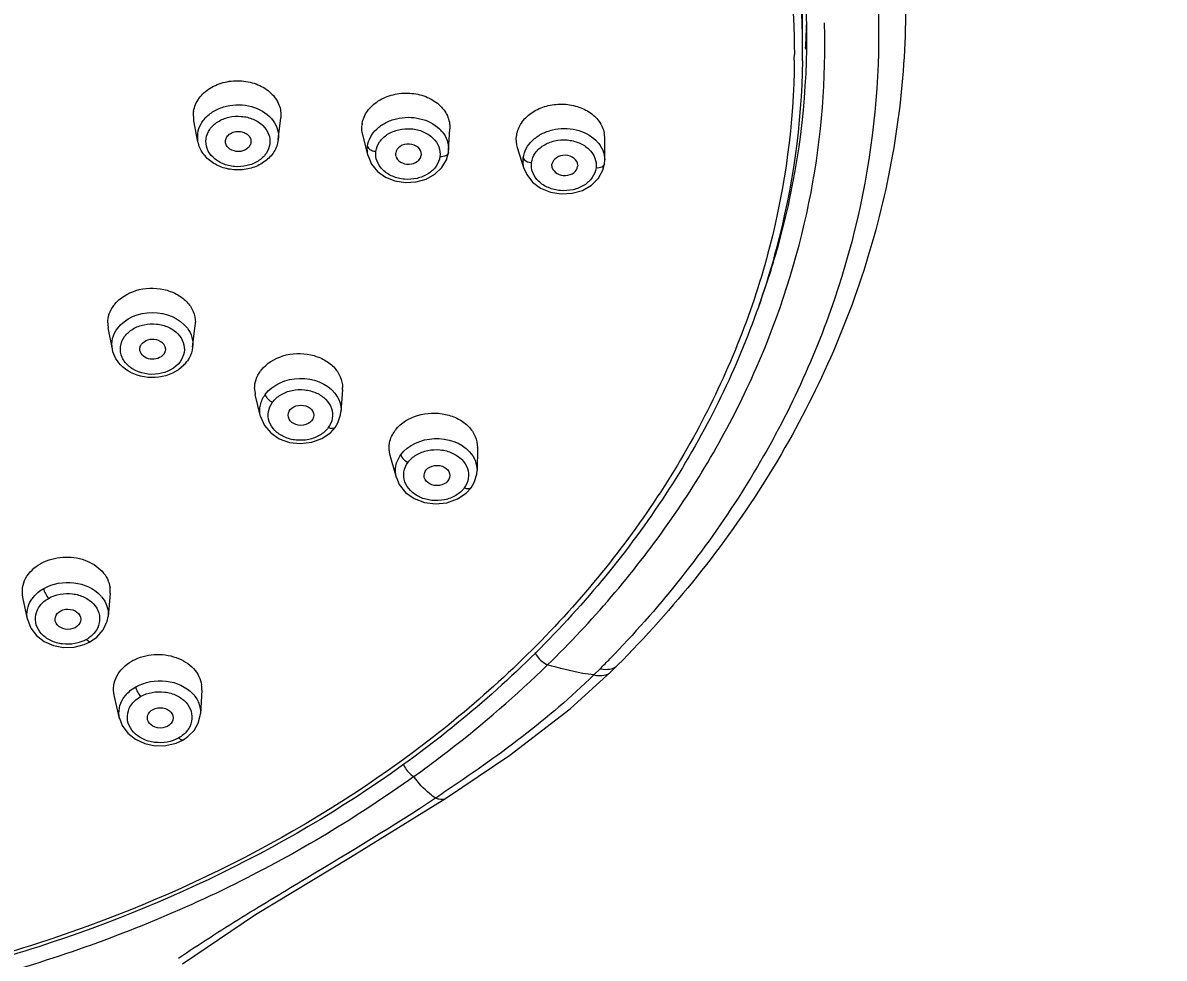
# Model space of a CAD drawing. Extents: x 8819 to 9239, y -18069 to -17475.
# Drawn here: x 9005.23 to 9035.47, y -17650.21 to -17625.44 of the extents above; entities that cross this region are included whole.
import ezdxf

# ---------------------------------------------------------------- set-up
doc = ezdxf.new("R2010")
doc.units = 0
doc.header["$MEASUREMENT"] = 0
doc.layers.get('0').update_dxf_attribs({"linetype": 'CONTINUOUS', "lineweight": 13})
doc.layers.get('DEFPOINTS').update_dxf_attribs({"linetype": 'CONTINUOUS'})
doc.layers.add('5', color=2, linetype='CONTINUOUS', lineweight=9)
doc.styles.get("Standard").update_dxf_attribs({"font": 'Gulim.ttf'})
doc.dimstyles.new('STANDARD$0', dxfattribs={"dimtxt": 3.5, "dimasz": 2.5, "dimexe": 0.7, "dimexo": 0.7, "dimgap": 0.5, "dimtad": 3, "dimdec": 4, "dimdsep": 46, "dimtxsty": 'Standard', "dimcen": 0, "dimclrd": 2, "dimclre": 2, "dimclrt": 4, "dimadec": 0, "dimazin": 0, "dimtp": 0.2, "dimtm": 0.1, "dimtfac": 0.5, "dimtdec": 4, "dimtmove": 1, "dimatfit": 3, "dimfxl": 0, "dimtolj": 1, "dimarcsym": 0})

# ---------------------------------------------------------------- blocks, each defined once
blk = doc.blocks.new('*D6')
at = {"layer": '5', "color": 2, "lineweight": -2}
for p, q in [((9038.38, -17597.053), (9035.347, -17597.053)), ((9036.047, -17741.303), (9036.047, -17602.053)), ((9038.38, -17746.303), (9035.347, -17746.303))]:
    blk.add_line(p, q, dxfattribs=at)
at = {"layer": '5', "color": 2}
for points in [[(9035.213, -17602.053), (9036.88, -17602.053), (9036.047, -17597.053)], [(9035.213, -17741.303), (9036.88, -17741.303), (9036.047, -17746.303)]]:
    blk.add_solid(points, dxfattribs=at)
at = {"layer": 'DEFPOINTS', "color": 0}
for p in [(9036.047, -17597.053), (9039.08, -17597.053), (9039.08, -17746.303)]:
    blk.add_point(p, dxfattribs=at)
at = {"layer": '5', "color": 4, "insert": (9030.277, -17682.343), "char_height": 5, "attachment_point": 5, "rotation": 90}
blk.add_mtext('\\A1;150~ 200', dxfattribs=at)

msp = doc.modelspace()

# ---------------------------------------------------------------- linework, layer by layer
at = {"color": 7, "linetype": 'Continuous'}
for p, q in [((9025.888, -17626.137), (9025.888, -17625.488)), ((9025.969, -17626.111), (9025.968, -17626.14)), ((9009.756, -17628.038), (9009.748, -17627.8)), ((9009.867, -17628.591), (9009.756, -17628.038)), ((9011.994, -17628.528), (9012.059, -17627.96)), ((9009.867, -17628.591), (9009.86, -17628.372)), ((9014.375, -17628.966), (9014.232, -17628.411)), ((9016.507, -17628.82), (9016.539, -17628.248)), ((9010.598, -17628.621), (9010.596, -17628.554)), ((9011.27, -17628.603), (9011.269, -17628.61)), ((9011.994, -17628.531), (9011.993, -17628.543)), ((9018.512, -17629.305), (9018.336, -17628.747)), ((9020.645, -17629.076), (9020.645, -17628.501)), ((9015.113, -17628.967), (9015.108, -17628.889)), ((9015.786, -17628.925), (9015.784, -17628.945)), ((9016.501, -17628.877), (9016.507, -17628.816)), ((9019.254, -17629.277), (9019.247, -17629.188)), ((9019.929, -17629.212), (9019.927, -17629.244)), ((9020.638, -17629.176), (9020.638, -17629.176)), ((9007.598, -17634.085), (9007.49, -17633.522)), ((9009.726, -17634.031), (9009.794, -17633.455)), ((9011.523, -17635.863), (9011.386, -17635.287)), ((9013.696, -17635.15), (9013.656, -17635.741)), ((9013.375, -17636.296), (9013.501, -17636.157)), ((9015.123, -17637.486), (9014.957, -17636.896)), ((9017.272, -17636.696), (9017.261, -17637.3)), ((9016.973, -17637.894), (9017.103, -17637.752)), ((9007.54, -17640.557), (9007.484, -17641.159)), ((9005.348, -17641.238), (9005.227, -17640.647)), ((9006.849, -17641.908), (9007.024, -17641.826)), ((9019.729, -17643.606), (9020.807, -17642.629)), ((9020.358, -17642.71), (9020.524, -17642.546)), ((9020.807, -17642.629), (9020.981, -17642.456)), ((9020.981, -17642.456), (9020.981, -17642.456)), ((9007.789, -17643.86), (9007.649, -17643.247)), ((9009.969, -17643.117), (9009.932, -17643.739)), ((9009.289, -17644.518), (9009.468, -17644.435)), ((9013.909, -17647.533), (9016.452, -17645.968)), ((9016.452, -17645.968), (9016.452, -17645.968))]:
    msp.add_line(p, q, dxfattribs=at)
for points in [[(9014.375, -17628.966), (9014.467, -17629.182), (9014.624, -17629.374), (9014.835, -17629.526), (9015.087, -17629.627), (9015.363, -17629.671), (9015.644, -17629.655), (9015.91, -17629.58), (9016.143, -17629.45), (9016.327, -17629.276), (9016.45, -17629.068), (9016.501, -17628.877)], [(9020.638, -17629.176), (9020.64, -17629.165), (9020.645, -17629.073)], [(9018.512, -17629.305), (9018.577, -17629.456), (9018.733, -17629.658), (9018.947, -17629.818), (9019.206, -17629.925), (9019.49, -17629.972), (9019.78, -17629.956), (9020.055, -17629.877), (9020.293, -17629.74), (9020.478, -17629.556), (9020.598, -17629.339), (9020.638, -17629.176)], [(9013.501, -17636.157), (9013.577, -17636.031), (9013.646, -17635.824), (9013.656, -17635.741)], [(9011.523, -17635.864), (9011.626, -17636.106), (9011.795, -17636.303), (9012.022, -17636.455), (9012.293, -17636.551), (9012.586, -17636.584), (9012.88, -17636.549), (9013.149, -17636.45), (9013.375, -17636.296)], [(9015.123, -17637.486), (9015.201, -17637.67), (9015.366, -17637.876), (9015.593, -17638.037), (9015.866, -17638.142), (9016.165, -17638.18), (9016.465, -17638.149), (9016.742, -17638.051), (9016.973, -17637.894)], [(9017.103, -17637.752), (9017.185, -17637.616), (9017.252, -17637.397), (9017.261, -17637.3)], [(9007.023, -17641.826), (9007.184, -17641.713), (9007.358, -17641.516), (9007.461, -17641.285), (9007.484, -17641.159)], [(9005.348, -17641.237), (9005.437, -17641.473), (9005.587, -17641.667), (9005.791, -17641.822), (9006.036, -17641.928), (9006.306, -17641.98), (9006.584, -17641.973), (9006.849, -17641.908)], [(9007.789, -17643.858), (9007.859, -17644.049), (9008.004, -17644.251), (9008.208, -17644.415), (9008.456, -17644.53), (9008.732, -17644.587), (9009.016, -17644.583), (9009.289, -17644.518)], [(9009.468, -17644.435), (9009.601, -17644.345), (9009.763, -17644.182), (9009.874, -17643.99), (9009.928, -17643.781), (9009.932, -17643.74)], [(9016.452, -17645.968), (9018.129, -17644.838), (9019.729, -17643.606)], [(9009.453, -17650.36), (9011.39, -17649.058), (9013.909, -17647.533)]]:
    msp.add_lwpolyline(points, dxfattribs=at)
for centre, radius, start, end in [((9005.669, -17626.139), 20.219, 1.8358, 3.2985), ((9005.735, -17625.488), 20.153, 0.0003, 1.464), ((9005.856, -17625.835), 20.145, 0.9688, 2.4813), ((9005.992, -17626.055), 20.486, 0.9668, 1.7187), ((9005.728, -17626.138), 20.16, 0.0006, 1.8358), ((9005.746, -17624.978), 20.255, 357.597, 358.5503), ((9005.741, -17625.834), 20.26, 0, 0.9667), ((9005.709, -17624.977), 20.292, 356.7951, 357.597), ((9005.789, -17625.834), 20.212, 359.1186, 359.9999), ((9005.616, -17626.276), 20.053, 359.5503, 360), ((9005.66, -17626.137), 20.228, 359.1137, 359.9999), ((9010.467, -17627.896), 0.725, 170.6057, 172.401), ((9014.935, -17628.229), 0.727, 170.5281, 172.4008), ((9015.658, -17628.884), 0.879, 39.4538, 46.1347), ((9019.03, -17628.527), 0.728, 170.4464, 172.4006), ((9019.917, -17628.501), 0.728, 359.9964, 11.4928), ((9019.789, -17629.186), 0.889, 42.9414, 45.8254), ((9008.36, -17633.463), 0.901, 141.5803, 143.7649), ((9008.197, -17633.386), 0.72, 180.0421, 190.8837), ((9009.083, -17633.371), 0.716, 353.2627, 359.9937), ((9008.842, -17633.871), 0.909, 315.5129, 323.6925), ((9012.252, -17635.198), 0.904, 141.5001, 143.7644), ((9012.09, -17635.12), 0.723, 180.0818, 193.3357), ((9012.984, -17635.102), 0.714, 356.1261, 0.0142), ((9015.819, -17636.78), 0.908, 141.4015, 143.7638), ((9016.56, -17636.682), 0.712, 358.8715, 359.6281), ((9006.293, -17640.815), 1.209, 118.2588, 119.7889), ((9006.829, -17640.492), 0.714, 354.7459, 7.6617), ((9006.652, -17641.19), 0.861, 39.868, 42.7299), ((9008.715, -17643.401), 1.214, 118.2068, 119.7886), ((8999.89, -17621.97), 29.14, 315.0817, 315.8089), ((9009.256, -17643.076), 0.714, 356.6547, 8.002), ((8973.778, -17581.878), 76.836, 303.47615, 303.65629)]:
    msp.add_arc(centre, radius, start, end, dxfattribs=at)
for centre, major_axis, ratio, start_param, end_param in [((9015.446, -17628.917), (0.34, 0), 0.786562, -0.030293, 3.037703), ((9015.446, -17628.917), (0.34, 0), 0.786562, -2.95024, -0.10389), ((9019.587, -17629.216), (0.342, -0.001), 0.784433, 0.015416, 3.038902), ((9019.587, -17629.216), (0.342, -0.001), 0.784433, -2.907939, -0.102691)]:
    msp.add_ellipse(centre, major_axis=major_axis, ratio=ratio, start_param=start_param, end_param=end_param, dxfattribs=at)
for centre, major_axis, ratio in [((9012.595, -17635.833), (0.34, -0.001), 0.787265), ((9016.2, -17637.429), (0.342, -0.003), 0.786154), ((9006.42, -17641.236), (0.34, -0.001), 0.788464), ((9008.867, -17643.847), (0.341, -0.003), 0.789111)]:
    msp.add_ellipse(centre, major_axis=major_axis, ratio=ratio, dxfattribs=at)
for points, knots in [([(9016.798, -17605.746), (9018.325, -17606.858), (9021.135, -17609.297), (9024.503, -17613.607), (9026.813, -17618.352), (9027.972, -17623.368), (9027.928, -17628.472), (9026.684, -17633.474), (9024.295, -17638.191), (9022.048, -17640.982), (9020.784, -17642.282)], [0, 0, 0, 0, 0.134493, 0.263174, 0.38687, 0.507199, 0.626392, 0.746897, 0.870901, 1, 1, 1, 1]), ([(9019.992, -17611.866), (9020.892, -17612.898), (9022.509, -17615.075), (9024.316, -17618.657), (9025.42, -17622.419), (9025.669, -17624.998), (9025.669, -17626.276)], [0, 0, 0, 0, 0.260033, 0.511844, 0.757545, 1, 1, 1, 1]), ([(9028.115, -17620.273), (9028.528, -17622.198), (9028.853, -17626.187), (9027.738, -17632.125), (9025.097, -17637.71), (9022.471, -17640.962), (9020.981, -17642.456)], [0, 0, 0, 0, 0.243543, 0.488164, 0.739015, 1, 1, 1, 1]), ([(9019.131, -17642.443), (9020.305, -17641.297), (9022.419, -17638.842), (9024.788, -17634.691), (9026.214, -17630.267), (9026.5, -17627.215), (9026.475, -17625.71)], [0, 0, 0, 0, 0.262277, 0.514527, 0.759224, 1, 1, 1, 1]), ([(9025.886, -17626.45), (9025.86, -17628.126), (9025.38, -17631.524), (9023.427, -17636.361), (9020.329, -17640.785), (9014.751, -17646.01), (9007.526, -17649.647), (8999.578, -17651.498), (8993.277, -17651.967), (8986.98, -17651.468), (8979.048, -17649.579), (8971.849, -17645.907), (8966.311, -17640.655), (8963.246, -17636.215), (8961.33, -17631.368), (8960.877, -17627.969), (8960.864, -17626.294)], [0, 0, 0, 0, 0.055254, 0.111764, 0.170463, 0.231878, 0.362271, 0.430771, 0.500229, 0.569672, 0.638128, 0.768366, 0.829693, 0.888314, 0.944768, 1, 1, 1, 1]), ([(9025.668, -17626.433), (9025.655, -17628.098), (9025.202, -17631.477), (9023.287, -17636.295), (9020.223, -17640.709), (9014.684, -17645.928), (9007.487, -17649.564), (8999.563, -17651.415), (8993.276, -17651.885), (8986.993, -17651.385), (8979.085, -17649.496), (8971.915, -17645.825), (8966.415, -17640.577), (8963.386, -17636.149), (8961.509, -17631.321), (8961.083, -17627.94), (8961.083, -17626.276)], [0, 0, 0, 0, 0.055121, 0.111504, 0.170119, 0.231507, 0.362014, 0.430636, 0.500236, 0.569819, 0.638396, 0.768743, 0.830039, 0.888573, 0.9449, 1, 1, 1, 1]), ([(9024.737, -17632.92), (9024.936, -17632.373), (9025.637, -17630.178), (9025.972, -17627.865), (9025.999, -17626.145)], [0, 0, 0, 0, 0.25288, 1, 1, 1, 1]), ([(9009.751, -17627.778), (9009.771, -17627.658), (9009.878, -17627.416), (9010.183, -17627.147), (9010.584, -17626.987), (9011.029, -17626.955), (9011.456, -17627.054), (9011.81, -17627.273), (9012.038, -17627.591), (9012.073, -17627.843), (9012.059, -17627.96)], [0, 0, 0, 0, 0.113236, 0.236743, 0.370683, 0.50973, 0.646268, 0.773783, 0.890173, 1, 1, 1, 1]), ([(9014.219, -17628.11), (9014.238, -17627.991), (9014.344, -17627.752), (9014.642, -17627.484), (9015.037, -17627.321), (9015.476, -17627.282), (9015.901, -17627.371), (9016.259, -17627.578), (9016.498, -17627.884), (9016.546, -17628.131), (9016.539, -17628.248)], [0, 0, 0, 0, 0.113044, 0.236223, 0.369725, 0.508461, 0.645073, 0.773108, 0.890122, 1, 1, 1, 1]), ([(9009.86, -17628.372), (9009.872, -17628.282), (9009.935, -17628.101), (9010.126, -17627.876), (9010.392, -17627.71), (9010.812, -17627.585), (9011.363, -17627.624), (9011.74, -17627.873), (9011.858, -17628.035)], [0, 0, 0, 0, 0.109806, 0.22687, 0.352918, 0.486196, 0.755087, 1, 1, 1, 1]), ([(9018.312, -17628.406), (9018.33, -17628.295), (9018.424, -17628.072), (9018.692, -17627.811), (9019.051, -17627.64), (9019.457, -17627.575), (9019.866, -17627.623), (9020.23, -17627.778), (9020.507, -17628.027), (9020.608, -17628.246), (9020.631, -17628.356)], [0, 0, 0, 0, 0.111856, 0.232961, 0.36394, 0.500885, 0.637625, 0.768074, 0.888578, 1, 1, 1, 1]), ([(9010.082, -17628.512), (9010.094, -17628.423), (9010.168, -17628.243), (9010.39, -17628.042), (9010.685, -17627.923), (9011.014, -17627.9), (9011.331, -17627.975), (9011.592, -17628.14), (9011.758, -17628.378), (9011.781, -17628.565), (9011.77, -17628.651)], [0, 0, 0, 0, 0.11272, 0.235446, 0.368927, 0.50803, 0.645012, 0.773088, 0.889912, 1, 1, 1, 1]), ([(9011.858, -17628.035), (9011.91, -17628.107), (9011.99, -17628.266), (9012.004, -17628.444), (9011.994, -17628.528)], [0, 0, 0, 0, 0.50878, 1, 1, 1, 1]), ([(9014.36, -17628.71), (9014.371, -17628.626), (9014.428, -17628.456), (9014.598, -17628.24), (9014.838, -17628.073), (9015.223, -17627.932), (9015.745, -17627.928), (9016.127, -17628.115), (9016.267, -17628.25)], [0, 0, 0, 0, 0.109094, 0.224879, 0.349063, 0.48044, 0.748892, 1, 1, 1, 1]), ([(9010.596, -17628.554), (9010.601, -17628.519), (9010.63, -17628.448), (9010.717, -17628.368), (9010.834, -17628.32), (9010.964, -17628.31), (9011.089, -17628.338), (9011.194, -17628.402), (9011.262, -17628.495), (9011.274, -17628.568), (9011.27, -17628.603)], [0, 0, 0, 0, 0.112556, 0.234991, 0.368135, 0.507022, 0.644083, 0.772552, 0.889824, 1, 1, 1, 1]), ([(9014.581, -17628.845), (9014.593, -17628.756), (9014.667, -17628.575), (9014.89, -17628.373), (9015.188, -17628.254), (9015.518, -17628.231), (9015.836, -17628.306), (9016.099, -17628.472), (9016.267, -17628.711), (9016.29, -17628.899), (9016.278, -17628.986)], [0, 0, 0, 0, 0.112708, 0.235442, 0.368927, 0.508017, 0.644994, 0.773085, 0.889925, 1, 1, 1, 1]), ([(9016.337, -17628.326), (9016.394, -17628.395), (9016.485, -17628.551), (9016.511, -17628.73), (9016.507, -17628.816)], [0, 0, 0, 0, 0.510405, 1, 1, 1, 1]), ([(9018.486, -17629.013), (9018.497, -17628.928), (9018.555, -17628.757), (9018.727, -17628.539), (9018.969, -17628.37), (9019.358, -17628.228), (9019.884, -17628.224), (9020.268, -17628.413), (9020.409, -17628.549)], [0, 0, 0, 0, 0.109192, 0.225233, 0.349733, 0.481363, 0.74977, 1, 1, 1, 1]), ([(9011.993, -17628.543), (9011.978, -17628.653), (9011.896, -17628.872), (9011.652, -17629.128), (9011.324, -17629.293), (9010.954, -17629.354), (9010.58, -17629.309), (9010.244, -17629.159), (9009.984, -17628.915), (9009.889, -17628.7), (9009.867, -17628.591)], [0, 0, 0, 0, 0.11739, 0.239158, 0.366813, 0.498796, 0.631108, 0.759562, 0.882154, 1, 1, 1, 1]), ([(9011.77, -17628.651), (9011.758, -17628.74), (9011.684, -17628.92), (9011.462, -17629.121), (9011.166, -17629.24), (9010.837, -17629.263), (9010.521, -17629.188), (9010.26, -17629.023), (9010.093, -17628.785), (9010.07, -17628.598), (9010.082, -17628.512)], [0, 0, 0, 0, 0.11272, 0.235446, 0.368927, 0.50803, 0.645012, 0.773088, 0.889912, 1, 1, 1, 1]), ([(9011.269, -17628.61), (9011.265, -17628.642), (9011.24, -17628.708), (9011.135, -17628.814), (9010.94, -17628.871), (9010.743, -17628.82), (9010.633, -17628.719), (9010.604, -17628.654), (9010.598, -17628.621)], [0, 0, 0, 0, 0.111895, 0.232672, 0.498222, 0.765254, 0.887265, 1, 1, 1, 1]), ([(9014.36, -17628.71), (9014.364, -17628.728), (9014.391, -17628.774), (9014.47, -17628.825), (9014.542, -17628.842), (9014.581, -17628.845)], [0, 0, 0, 0, 0.200661, 0.571181, 1, 1, 1, 1]), ([(9018.706, -17629.143), (9018.718, -17629.053), (9018.793, -17628.871), (9019.018, -17628.669), (9019.317, -17628.549), (9019.649, -17628.526), (9019.969, -17628.602), (9020.234, -17628.768), (9020.403, -17629.008), (9020.427, -17629.197), (9020.415, -17629.284)], [0, 0, 0, 0, 0.112691, 0.23545, 0.368947, 0.508014, 0.644977, 0.773094, 0.889948, 1, 1, 1, 1]), ([(9020.44, -17628.581), (9020.503, -17628.649), (9020.606, -17628.802), (9020.644, -17628.985), (9020.645, -17629.073)], [0, 0, 0, 0, 0.512046, 1, 1, 1, 1]), ([(9016.278, -17628.986), (9016.266, -17629.075), (9016.192, -17629.256), (9015.969, -17629.458), (9015.671, -17629.577), (9015.341, -17629.6), (9015.023, -17629.524), (9014.76, -17629.359), (9014.592, -17629.12), (9014.569, -17628.932), (9014.581, -17628.845)], [0, 0, 0, 0, 0.112706, 0.23544, 0.368921, 0.508013, 0.644992, 0.773085, 0.889921, 1, 1, 1, 1]), ([(9016.501, -17628.877), (9016.499, -17628.894), (9016.481, -17628.931), (9016.428, -17628.967), (9016.357, -17628.986), (9016.305, -17628.988), (9016.278, -17628.986)], [0, 0, 0, 0, 0.194948, 0.424471, 0.697338, 1, 1, 1, 1]), ([(9018.486, -17629.013), (9018.491, -17629.03), (9018.54, -17629.106), (9018.636, -17629.137), (9018.706, -17629.143)], [0, 0, 0, 0, 0.205006, 1, 1, 1, 1]), ([(9020.415, -17629.284), (9020.403, -17629.374), (9020.328, -17629.556), (9020.103, -17629.759), (9019.804, -17629.878), (9019.471, -17629.901), (9019.151, -17629.825), (9018.887, -17629.659), (9018.717, -17629.42), (9018.694, -17629.23), (9018.706, -17629.143)], [0, 0, 0, 0, 0.112692, 0.23545, 0.368948, 0.508015, 0.644977, 0.773093, 0.889948, 1, 1, 1, 1]), ([(9020.638, -17629.176), (9020.636, -17629.193), (9020.618, -17629.229), (9020.565, -17629.265), (9020.494, -17629.285), (9020.442, -17629.287), (9020.415, -17629.284)], [0, 0, 0, 0, 0.194997, 0.424496, 0.697376, 1, 1, 1, 1]), ([(9007.654, -17632.903), (9007.794, -17632.726), (9008.226, -17632.465), (9008.842, -17632.445), (9009.297, -17632.606), (9009.573, -17632.806), (9009.756, -17633.069), (9009.799, -17633.273), (9009.799, -17633.371)], [0, 0, 0, 0, 0.24999, 0.521174, 0.653376, 0.777074, 0.891537, 1, 1, 1, 1]), ([(9007.477, -17633.387), (9007.477, -17633.307), (9007.505, -17633.143), (9007.584, -17632.997), (9007.633, -17632.93)], [0, 0, 0, 0, 0.489938, 1, 1, 1, 1]), ([(9007.73, -17633.537), (9007.931, -17633.262), (9008.657, -17632.965), (9009.385, -17633.258), (9009.587, -17633.531)], [0, 0, 0, 0, 0.500505, 1, 1, 1, 1]), ([(9007.598, -17634.085), (9007.581, -17633.992), (9007.585, -17633.793), (9007.672, -17633.616), (9007.73, -17633.537)], [0, 0, 0, 0, 0.490706, 1, 1, 1, 1]), ([(9007.923, -17633.746), (9007.981, -17633.668), (9008.14, -17633.53), (9008.439, -17633.418), (9008.768, -17633.401), (9009.083, -17633.483), (9009.339, -17633.653), (9009.497, -17633.895), (9009.522, -17634.175), (9009.446, -17634.343), (9009.393, -17634.415)], [0, 0, 0, 0, 0.123531, 0.257587, 0.396802, 0.53337, 0.660701, 0.776864, 0.886789, 1, 1, 1, 1]), ([(9009.587, -17633.531), (9009.64, -17633.603), (9009.722, -17633.764), (9009.737, -17633.945), (9009.726, -17634.031)], [0, 0, 0, 0, 0.509215, 1, 1, 1, 1]), ([(9007.857, -17634.301), (9007.818, -17634.213), (9007.785, -17634.012), (9007.866, -17633.825), (9007.923, -17633.746)], [0, 0, 0, 0, 0.4942, 1, 1, 1, 1]), ([(9008.371, -17633.95), (9008.412, -17633.895), (9008.543, -17633.814), (9008.764, -17633.809), (9008.929, -17633.898), (9008.998, -17634.013), (9009.005, -17634.076), (9009.002, -17634.106)], [0, 0, 0, 0, 0.249878, 0.522592, 0.776233, 0.890754, 1, 1, 1, 1]), ([(9007.867, -17634.548), (9007.799, -17634.486), (9007.682, -17634.345), (9007.615, -17634.173), (9007.598, -17634.085)], [0, 0, 0, 0, 0.506976, 1, 1, 1, 1]), ([(9008.329, -17634.121), (9008.324, -17634.092), (9008.326, -17634.03), (9008.353, -17633.975), (9008.371, -17633.95)], [0, 0, 0, 0, 0.491077, 1, 1, 1, 1]), ([(9008.958, -17634.217), (9008.921, -17634.268), (9008.804, -17634.345), (9008.601, -17634.361), (9008.415, -17634.289), (9008.339, -17634.177), (9008.329, -17634.121)], [0, 0, 0, 0, 0.246384, 0.516302, 0.774787, 1, 1, 1, 1]), ([(9009.002, -17634.106), (9008.999, -17634.135), (9008.985, -17634.175), (9008.964, -17634.209), (9008.958, -17634.217)], [0, 0, 0, 0, 0.742268, 1, 1, 1, 1]), ([(9009.726, -17634.031), (9009.714, -17634.132), (9009.669, -17634.267), (9009.595, -17634.382), (9009.575, -17634.41)], [0, 0, 0, 0, 0.745729, 1, 1, 1, 1]), ([(9011.544, -17634.635), (9011.686, -17634.457), (9012.119, -17634.195), (9012.737, -17634.175), (9013.193, -17634.336), (9013.47, -17634.536), (9013.654, -17634.799), (9013.698, -17635.004), (9013.698, -17635.102)], [0, 0, 0, 0, 0.250281, 0.521608, 0.653752, 0.777334, 0.891657, 1, 1, 1, 1]), ([(9008.134, -17634.606), (9008.103, -17634.587), (9007.99, -17634.507), (9007.898, -17634.394), (9007.857, -17634.301)], [0, 0, 0, 0, 0.264172, 1, 1, 1, 1]), ([(9009.49, -17634.508), (9009.319, -17634.683), (9008.828, -17634.902), (9008.305, -17634.815), (9008.082, -17634.697)], [0, 0, 0, 0, 0.492814, 1, 1, 1, 1]), ([(9009.393, -17634.415), (9009.263, -17634.592), (9008.814, -17634.818), (9008.332, -17634.729), (9008.134, -17634.606)], [0, 0, 0, 0, 0.485623, 1, 1, 1, 1]), ([(9008.082, -17634.697), (9008.063, -17634.687), (9007.987, -17634.644), (9007.916, -17634.592), (9007.867, -17634.548)], [0, 0, 0, 0, 0.253529, 1, 1, 1, 1]), ([(9011.367, -17635.121), (9011.367, -17635.041), (9011.395, -17634.876), (9011.473, -17634.73), (9011.523, -17634.663)], [0, 0, 0, 0, 0.489759, 1, 1, 1, 1]), ([(9011.648, -17635.285), (9011.847, -17635.014), (9012.559, -17634.716), (9013.281, -17634.984), (9013.492, -17635.246)], [0, 0, 0, 0, 0.499529, 1, 1, 1, 1]), ([(9011.523, -17635.861), (9011.5, -17635.765), (9011.498, -17635.556), (9011.588, -17635.368), (9011.648, -17635.285)], [0, 0, 0, 0, 0.490539, 1, 1, 1, 1]), ([(9011.649, -17635.285), (9011.657, -17635.328), (9011.715, -17635.412), (9011.794, -17635.468), (9011.841, -17635.49)], [0, 0, 0, 0, 0.457472, 1, 1, 1, 1]), ([(9011.841, -17635.49), (9011.899, -17635.41), (9012.059, -17635.272), (9012.36, -17635.159), (9012.691, -17635.143), (9013.006, -17635.225), (9013.264, -17635.396), (9013.423, -17635.64), (9013.449, -17635.92), (9013.372, -17636.089), (9013.319, -17636.162)], [0, 0, 0, 0, 0.123528, 0.257591, 0.396796, 0.533352, 0.660694, 0.776878, 0.886803, 1, 1, 1, 1]), ([(9013.492, -17635.246), (9013.549, -17635.316), (9013.638, -17635.473), (9013.662, -17635.653), (9013.656, -17635.739)], [0, 0, 0, 0, 0.510502, 1, 1, 1, 1]), ([(9013.319, -17636.162), (9013.261, -17636.241), (9013.101, -17636.38), (9012.8, -17636.492), (9012.47, -17636.509), (9012.154, -17636.427), (9011.896, -17636.255), (9011.737, -17636.012), (9011.711, -17635.732), (9011.788, -17635.562), (9011.841, -17635.49)], [0, 0, 0, 0, 0.123525, 0.257588, 0.39679, 0.533349, 0.660693, 0.776878, 0.886799, 1, 1, 1, 1]), ([(9015.109, -17636.213), (9015.252, -17636.034), (9015.689, -17635.772), (9016.311, -17635.753), (9016.769, -17635.915), (9017.047, -17636.117), (9017.23, -17636.382), (9017.273, -17636.588), (9017.273, -17636.687)], [0, 0, 0, 0, 0.250732, 0.522256, 0.654292, 0.777681, 0.891786, 1, 1, 1, 1]), ([(9013.501, -17636.157), (9013.493, -17636.166), (9013.463, -17636.188), (9013.396, -17636.191), (9013.346, -17636.174), (9013.319, -17636.162)], [0, 0, 0, 0, 0.190416, 0.543513, 1, 1, 1, 1]), ([(9014.957, -17636.896), (9014.927, -17636.788), (9014.917, -17636.551), (9015.018, -17636.337), (9015.087, -17636.243)], [0, 0, 0, 0, 0.490563, 1, 1, 1, 1]), ([(9015.242, -17636.881), (9015.436, -17636.616), (9016.127, -17636.317), (9016.837, -17636.553), (9017.061, -17636.798)], [0, 0, 0, 0, 0.497764, 1, 1, 1, 1]), ([(9015.122, -17637.484), (9015.094, -17637.384), (9015.085, -17637.165), (9015.178, -17636.967), (9015.242, -17636.881)], [0, 0, 0, 0, 0.490467, 1, 1, 1, 1]), ([(9015.242, -17636.881), (9015.252, -17636.923), (9015.309, -17637.004), (9015.387, -17637.059), (9015.433, -17637.08)], [0, 0, 0, 0, 0.460675, 1, 1, 1, 1]), ([(9015.433, -17637.08), (9015.491, -17637), (9015.652, -17636.861), (9015.955, -17636.749), (9016.288, -17636.733), (9016.605, -17636.815), (9016.864, -17636.987), (9017.025, -17637.232), (9017.052, -17637.514), (9016.975, -17637.684), (9016.922, -17637.757)], [0, 0, 0, 0, 0.123531, 0.257617, 0.396813, 0.533346, 0.660701, 0.77692, 0.886834, 1, 1, 1, 1]), ([(9017.061, -17636.798), (9017.124, -17636.867), (9017.227, -17637.023), (9017.262, -17637.209), (9017.261, -17637.298)], [0, 0, 0, 0, 0.512374, 1, 1, 1, 1]), ([(9016.922, -17637.757), (9016.863, -17637.837), (9016.702, -17637.976), (9016.399, -17638.089), (9016.067, -17638.105), (9015.749, -17638.022), (9015.49, -17637.85), (9015.329, -17637.606), (9015.303, -17637.323), (9015.379, -17637.153), (9015.433, -17637.08)], [0, 0, 0, 0, 0.123531, 0.257617, 0.396814, 0.533346, 0.660701, 0.77692, 0.886834, 1, 1, 1, 1]), ([(9017.103, -17637.752), (9017.096, -17637.762), (9017.066, -17637.783), (9016.998, -17637.786), (9016.948, -17637.769), (9016.922, -17637.757)], [0, 0, 0, 0, 0.190385, 0.543499, 1, 1, 1, 1]), ([(9005.721, -17639.75), (9005.892, -17639.658), (9006.283, -17639.553), (9006.864, -17639.626), (9007.276, -17639.875), (9007.476, -17640.16), (9007.526, -17640.318), (9007.536, -17640.397)], [0, 0, 0, 0, 0.264316, 0.532311, 0.779037, 0.892219, 1, 1, 1, 1]), ([(9005.227, -17640.647), (9005.21, -17640.565), (9005.206, -17640.393), (9005.321, -17640.054), (9005.533, -17639.857), (9005.692, -17639.766)], [0, 0, 0, 0, 0.235843, 0.476868, 1, 1, 1, 1]), ([(9005.778, -17640.423), (9006.015, -17640.288), (9006.575, -17640.185), (9007.108, -17640.416), (9007.284, -17640.606)], [0, 0, 0, 0, 0.512255, 1, 1, 1, 1]), ([(9005.449, -17640.727), (9005.469, -17640.696), (9005.558, -17640.576), (9005.679, -17640.48), (9005.778, -17640.423)], [0, 0, 0, 0, 0.23997, 1, 1, 1, 1]), ([(9005.778, -17640.423), (9005.784, -17640.469), (9005.82, -17640.562), (9005.874, -17640.644), (9005.908, -17640.682)], [0, 0, 0, 0, 0.477245, 1, 1, 1, 1]), ([(9005.908, -17640.682), (9006.095, -17640.575), (9006.443, -17640.516), (9006.855, -17640.634), (9007.108, -17640.81), (9007.259, -17641.058), (9007.274, -17641.339), (9007.148, -17641.597), (9006.998, -17641.721), (9006.912, -17641.77)], [0, 0, 0, 0, 0.27142, 0.408001, 0.535013, 0.650953, 0.761186, 0.875285, 1, 1, 1, 1]), ([(9005.348, -17641.237), (9005.331, -17641.151), (9005.33, -17640.969), (9005.401, -17640.802), (9005.449, -17640.727)], [0, 0, 0, 0, 0.492381, 1, 1, 1, 1]), ([(9006.912, -17641.77), (9006.725, -17641.877), (9006.377, -17641.936), (9005.965, -17641.818), (9005.713, -17641.641), (9005.561, -17641.394), (9005.546, -17641.112), (9005.672, -17640.854), (9005.823, -17640.731), (9005.908, -17640.682)], [0, 0, 0, 0, 0.271417, 0.407996, 0.53501, 0.650952, 0.761186, 0.875281, 1, 1, 1, 1]), ([(9007.313, -17640.639), (9007.374, -17640.712), (9007.47, -17640.877), (9007.493, -17641.067), (9007.484, -17641.158)], [0, 0, 0, 0, 0.511275, 1, 1, 1, 1]), ([(9007.023, -17641.826), (9007.01, -17641.834), (9006.96, -17641.82), (9006.93, -17641.79), (9006.912, -17641.77)], [0, 0, 0, 0, 0.369059, 1, 1, 1, 1]), ([(9007.649, -17643.247), (9007.63, -17643.165), (9007.621, -17642.989), (9007.733, -17642.642), (9007.949, -17642.441), (9008.111, -17642.348)], [0, 0, 0, 0, 0.235969, 0.47677, 1, 1, 1, 1]), ([(9008.141, -17642.331), (9008.312, -17642.239), (9008.704, -17642.134), (9009.287, -17642.207), (9009.7, -17642.455), (9009.902, -17642.74), (9009.952, -17642.898), (9009.963, -17642.976)], [0, 0, 0, 0, 0.264521, 0.532584, 0.779231, 0.892341, 1, 1, 1, 1]), ([(9018.794, -17642.115), (9018.811, -17642.15), (9018.894, -17642.284), (9019.02, -17642.397), (9019.131, -17642.443)], [0, 0, 0, 0, 0.243146, 1, 1, 1, 1]), ([(9015.585, -17645.403), (9015.901, -17645.174), (9017.138, -17644.256), (9018.308, -17643.246), (9019.13, -17642.442)], [0, 0, 0, 0, 0.253471, 1, 1, 1, 1]), ([(9020.359, -17642.71), (9020.26, -17642.701), (9019.844, -17642.638), (9019.438, -17642.529), (9019.131, -17642.443)], [0, 0, 0, 0, 0.237851, 1, 1, 1, 1]), ([(9020.358, -17642.71), (9020.404, -17642.72), (9020.555, -17642.744), (9020.729, -17642.705), (9020.807, -17642.629)], [0, 0, 0, 0, 0.29946, 1, 1, 1, 1]), ([(9020.524, -17642.546), (9020.551, -17642.551), (9020.65, -17642.567), (9020.753, -17642.564), (9020.823, -17642.545)], [0, 0, 0, 0, 0.276853, 1, 1, 1, 1]), ([(9008.217, -17643.029), (9008.455, -17642.893), (9009.019, -17642.789), (9009.556, -17643.021), (9009.733, -17643.213)], [0, 0, 0, 0, 0.513039, 1, 1, 1, 1]), ([(9020.358, -17642.71), (9019.757, -17643.295), (9018.465, -17644.396), (9017.073, -17645.361), (9016.361, -17645.835)], [0, 0, 0, 0, 0.495226, 1, 1, 1, 1]), ([(9007.886, -17643.335), (9007.906, -17643.304), (9007.996, -17643.183), (9008.117, -17643.086), (9008.217, -17643.029)], [0, 0, 0, 0, 0.23973, 1, 1, 1, 1]), ([(9009.357, -17644.378), (9009.169, -17644.485), (9008.819, -17644.544), (9008.405, -17644.425), (9008.151, -17644.247), (9007.999, -17643.999), (9007.982, -17643.716), (9008.108, -17643.456), (9008.26, -17643.331), (9008.346, -17643.282)], [0, 0, 0, 0, 0.271439, 0.408003, 0.535009, 0.650984, 0.761235, 0.875299, 1, 1, 1, 1]), ([(9008.217, -17643.029), (9008.224, -17643.074), (9008.26, -17643.165), (9008.313, -17643.245), (9008.346, -17643.282)], [0, 0, 0, 0, 0.48055, 1, 1, 1, 1]), ([(9008.346, -17643.282), (9008.534, -17643.174), (9008.884, -17643.116), (9009.298, -17643.235), (9009.552, -17643.413), (9009.704, -17643.661), (9009.721, -17643.944), (9009.595, -17644.204), (9009.443, -17644.328), (9009.357, -17644.378)], [0, 0, 0, 0, 0.271439, 0.408003, 0.535009, 0.650984, 0.761235, 0.875299, 1, 1, 1, 1]), ([(9009.733, -17643.213), (9009.799, -17643.285), (9009.906, -17643.45), (9009.938, -17643.646), (9009.932, -17643.739)], [0, 0, 0, 0, 0.512977, 1, 1, 1, 1]), ([(9007.789, -17643.858), (9007.769, -17643.771), (9007.765, -17643.584), (9007.837, -17643.412), (9007.886, -17643.335)], [0, 0, 0, 0, 0.49227, 1, 1, 1, 1]), ([(9009.468, -17644.435), (9009.455, -17644.443), (9009.405, -17644.428), (9009.375, -17644.398), (9009.357, -17644.378)], [0, 0, 0, 0, 0.369043, 1, 1, 1, 1]), ([(9015.301, -17645.066), (9015.347, -17645.169), (9015.437, -17645.293), (9015.554, -17645.385), (9015.585, -17645.403)], [0, 0, 0, 0, 0.762336, 1, 1, 1, 1]), ([(9015.585, -17645.403), (9014.087, -17646.48), (9010.843, -17648.419), (9005.512, -17650.529), (8999.798, -17651.834), (8995.869, -17652.166), (8993.894, -17652.19)], [0, 0, 0, 0, 0.240024, 0.489091, 0.742986, 1, 1, 1, 1]), ([(9016.16, -17645.969), (9016.108, -17645.937), (9015.889, -17645.776), (9015.709, -17645.57), (9015.585, -17645.403)], [0, 0, 0, 0, 0.227563, 1, 1, 1, 1]), ([(9009.353, -17650.212), (9009.902, -17649.835), (9011.031, -17649.12), (9013.32, -17647.739), (9015.045, -17646.709), (9016.16, -17645.969)], [0, 0, 0, 0, 0.249045, 0.499547, 1, 1, 1, 1]), ([(9016.16, -17645.969), (9016.188, -17645.979), (9016.281, -17646.01), (9016.394, -17646.006), (9016.452, -17645.968)], [0, 0, 0, 0, 0.301312, 1, 1, 1, 1])]:
    msp.add_open_spline(points, degree=3, knots=knots, dxfattribs=at)
for points in [[(9014.232, -17628.41), (9014.209, -17628.321), (9014.203, -17628.225), (9014.215, -17628.133)], [(9018.336, -17628.746), (9018.304, -17628.645), (9018.294, -17628.535), (9018.308, -17628.431)], [(9014.375, -17628.966), (9014.354, -17628.883), (9014.348, -17628.795), (9014.36, -17628.71)], [(9018.512, -17629.304), (9018.482, -17629.211), (9018.473, -17629.109), (9018.486, -17629.013)], [(9020.823, -17642.545), (9020.881, -17642.53), (9020.939, -17642.499), (9020.981, -17642.456)]]:
    msp.add_open_spline(points, degree=3, dxfattribs=at)

# ---------------------------------------------------------------- dimensions: what is measured, and where the dimension line sits
at = {"layer": '5'}
dim = msp.add_linear_dim(base=(9036.047, -17597.053), p1=(9039.08, -17746.303), p2=(9039.08, -17597.053), angle=90, text='150~ 200', dimstyle='STANDARD$0', override={"dimtxt": 5, "dimasz": 5, "dimdec": 1, "dimlfac": 1.333333, "dimzin": 9, "dimtdec": 1, "dimfxl": 1.25, "dimtfill": 1}, dxfattribs=at)
dim.commit()
dim.dimension.update_dxf_attribs({"geometry": '*D6', "text_midpoint": (9033.347, -17682.343), "dimtype": 160})

doc.saveas('drawing.dxf')
